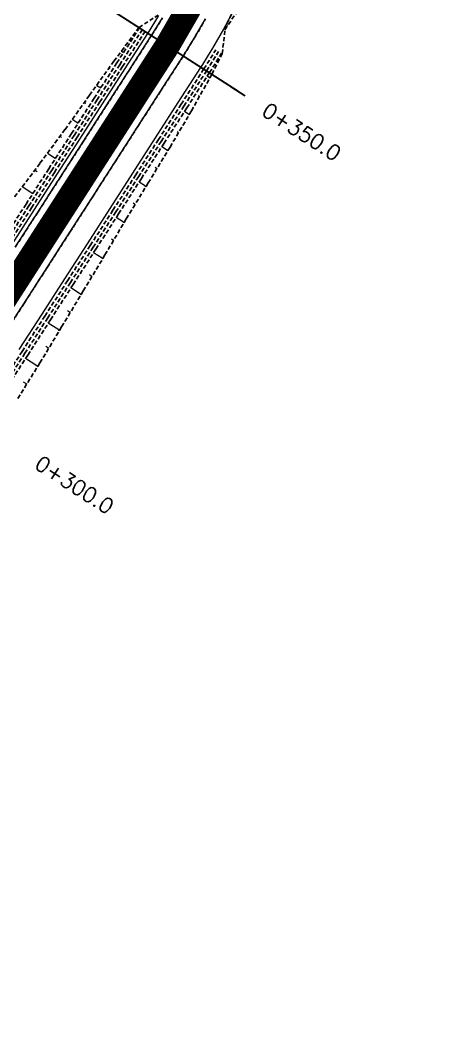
# Model space of a CAD drawing. Header units: metres. Extents: x 544752 to 548977, y 1840603 to 1844608.
# Drawn here: x 548135.2 to 548184.9, y 1841058.6 to 1841177.7 of the extents above; entities that cross this region are included whole.
import ezdxf

# ---------------------------------------------------------------- set-up
doc = ezdxf.new("R2010")
doc.units = ezdxf.units.M
doc.header["$MEASUREMENT"] = 0
for name, pattern in [('ACAD_ISO02W100', [15, 12, -3]), ('Anordnung Grundriss$0$GESTRICHELT', [0.75, 0.5, -0.25]), ('HIDDEN', [0.375, 0.25, -0.125])]:
    doc.linetypes.add(name, pattern=pattern)
doc.layers.add('C-ROAD', color=7, linetype='Continuous')
for name, color, linetype, lineweight in [('C-ROAD-CORR', 5, 'Continuous', 0), ('C-ROAD-SAMP', 150, 'HIDDEN', 0), ('C-ROAD-SAMP-TEXT', 11, 'Continuous', 0), ('C-TOPO-FEAT', 94, 'Continuous', 5)]:
    doc.layers.add(name, color=color, linetype=linetype, lineweight=lineweight)

msp = doc.modelspace()

# ---------------------------------------------------------------- linework, layer by layer
at = {"layer": 'C-ROAD', "color": 3, "linetype": 'Continuous', "lineweight": 13}
msp.add_line((548152.6980448855, 1841174.638705493), (548184.9390525059, 1841224.765212105), dxfattribs=at)
at = {"layer": 'C-ROAD', "color": 1, "linetype": 'ACAD_ISO02W100', "lineweight": -3, "ltscale": 0.1, "const_width": 3, "flags": 128}
msp.add_lwpolyline([(548152.6980448855, 1841174.638705493, 0.3203458156267305), (548147.998857168, 1841271.536690657)], format="xyb", dxfattribs=at)
at = {"layer": 'C-ROAD-CORR', "color": 160, "linetype": 'Continuous'}
for p, q in [((548159.7388567425, 1841177.201957344, 480.8911342288452), (548159.7283968086, 1841177.182992694, 480.8911342288452)), ((548159.7407100259, 1841177.197843441, 480.8887319608991), (548159.7328650753, 1841177.183619953, 480.8887319608991)), ((548159.7425633091, 1841177.193729537, 480.8863296929529), (548159.7373333422, 1841177.184247212, 480.8863296929529)), ((548159.7444165925, 1841177.189615634, 480.8839274250068), (548159.7418016089, 1841177.184874471, 480.8839274250068)), ((548159.7462698758, 1841177.18550173, 480.8815251570607), (548159.9203036218, 1841177.089513591, 480.7492551651788)), ((548148.7335904388, 1841176.000005855, 481.6299752466475), (548148.7531774648, 1841175.987407621, 481.606686470681)), ((548147.2411122308, 1841174.010000727, 482.0115208253289), (548147.2271697291, 1841173.988323709, 482.0115208253289)), ((548147.2429822545, 1841174.004967349, 482.0072251994202), (548147.2325253781, 1841173.988709585, 482.0072251994202)), ((548147.2448522781, 1841173.999933971, 482.0029295735116), (548147.2378810272, 1841173.989095462, 482.0029295735116)), ((548147.2467223017, 1841173.994900594, 481.998633947603), (548147.2432366763, 1841173.989481339, 481.998633947603)), ((548147.2485923254, 1841173.989867216, 481.9943383216943), (548147.4859942521, 1841173.837172009, 481.7120698302907)), ((548158.8965811424, 1841173.036525892, 481.3566169300564), (548158.8701348273, 1841173.052710585, 481.3256271256352)), ((548145.7778367257, 1841171.969201549, 482.3411215054141), (548145.8469866229, 1841171.924724833, 482.2589029766258)), ((548157.7314267032, 1841170.826616383, 481.7327785732525), (548157.4408409582, 1841171.013519039, 481.3872750596434)), ((548157.7337156577, 1841170.820455407, 481.7380365240687), (548157.7379821482, 1841170.827088706, 481.7380365240687)), ((548157.7360046123, 1841170.81429443, 481.743294474885), (548157.7445375932, 1841170.827561029, 481.743294474885)), ((548157.7382935669, 1841170.808133453, 481.7485524257012), (548157.7510930382, 1841170.828033352, 481.7485524257012)), ((548157.7405825214, 1841170.801972476, 481.7538103765175), (548157.7576484833, 1841170.828505675, 481.7538103765175)), ((548144.3129563486, 1841169.972383355, 482.6959970790073), (548144.2860446422, 1841169.930542547, 482.6959970790073)), ((548144.3165658534, 1841169.96266797, 482.6877056958844), (548144.2963820737, 1841169.931287363, 482.6877056958844)), ((548144.3201753583, 1841169.952952584, 482.6794143127615), (548144.306719505, 1841169.93203218, 482.6794143127615)), ((548144.3237848631, 1841169.943237199, 482.6711229296386), (548144.3170569364, 1841169.932776997, 482.6711229296386)), ((548144.3273943679, 1841169.933521813, 482.6628315465156), (548144.7856256876, 1841169.638790732, 482.1179991390546)), ((548156.5093885793, 1841168.646480177, 482.0872076328473), (548156.4287316017, 1841168.698358164, 481.9913073016032)), ((548142.879017737, 1841167.896351304, 482.9820088501002), (548142.9862697144, 1841167.827367605, 482.8544873329187)), ((548155.2751980512, 1841166.473254793, 482.4277393837558), (548154.7414045029, 1841166.816586955, 481.7930642503147)), ((548155.2794027625, 1841166.461937343, 482.4373980138562), (548155.2872401226, 1841166.47412243, 482.4373980138562)), ((548155.2836074738, 1841166.450619893, 482.4470566439566), (548155.2992821939, 1841166.474990067, 482.4470566439566)), ((548155.2878121851, 1841166.439302443, 482.4567152740569), (548155.3113242652, 1841166.475857704, 482.4567152740569)), ((548155.2920168964, 1841166.427984993, 482.4663739041573), (548155.3233663365, 1841166.476725341, 482.4663739041573)), ((548141.4131233616, 1841165.91219868, 483.344615851876), (548141.3749199646, 1841165.852802186, 483.344615851876)), ((548141.4182473528, 1841165.898406886, 483.3328455465779), (548141.389594805, 1841165.853859514, 483.3328455465779)), ((548141.4233713439, 1841165.884615091, 483.3210752412797), (548141.4042696455, 1841165.854916844, 483.3210752412797)), ((548141.428495335, 1841165.870823296, 483.3093049359815), (548141.4189444858, 1841165.855974172, 483.3093049359815)), ((548141.4336193262, 1841165.857031501, 483.2975346306833), (548142.0841166498, 1841165.438636313, 482.5240998879241)), ((548139.9746895578, 1841163.827644561, 483.6297301193443), (548140.1211591826, 1841163.733436354, 483.4555792159186)), ((548153.9940630622, 1841164.326725755, 482.7145861487656), (548153.8774987238, 1841164.401699097, 482.5759923286047)), ((548152.7090328593, 1841162.182520773, 482.9969120294038), (548152.0382905895, 1841162.613937364, 482.1994062499967)), ((548138.4680697285, 1841161.88805889, 484.0504915631059), (548138.4158959587, 1841161.806942045, 484.0504915631059)), ((548138.4750674814, 1841161.869223656, 484.0344170449785), (548138.4359371541, 1841161.808386022, 484.0344170449785)), ((548138.4820652344, 1841161.850388422, 484.018342526851), (548138.4559783494, 1841161.809829999, 484.018342526851)), ((548138.4890629874, 1841161.831553188, 484.0022680087235), (548138.4760195449, 1841161.811273977, 484.0022680087235)), ((548138.4960607403, 1841161.812717954, 483.986193490596), (548139.3844345551, 1841161.241322322, 482.929926004021)), ((548152.7143163207, 1841162.168299746, 483.0090486531942), (548152.7241644139, 1841162.183611008, 483.0090486531942)), ((548152.719599782, 1841162.15407872, 483.0211852769845), (548152.7392959686, 1841162.184701243, 483.0211852769845)), ((548152.7248832434, 1841162.139857693, 483.0333219007749), (548152.7544275231, 1841162.185791479, 483.0333219007749)), ((548152.7301667047, 1841162.125636667, 483.0454585245652), (548152.7695590778, 1841162.186881714, 483.0454585245652)), ((548151.4088351433, 1841160.047365397, 483.2616341088366), (548151.2694489757, 1841160.137017576, 483.0959053643093)), ((548137.0111346989, 1841159.802551704, 484.3504797307907), (548137.2087331843, 1841159.675457783, 484.1155371289289)), ((548135.4800138832, 1841157.898652581, 484.8110320751894), (548135.4113109617, 1841157.79183714, 484.8110320751894)), ((548135.4892285916, 1841157.873850164, 484.7898649952312), (548135.4377014004, 1841157.793738583, 484.7898649952312)), ((548135.4984432998, 1841157.849047747, 484.768697915273), (548135.4640918392, 1841157.795640026, 484.768697915273)), ((548135.5076580081, 1841157.82424533, 484.7475308353148), (548135.4904822778, 1841157.79754147, 484.7475308353148)), ((548135.5168727165, 1841157.799442913, 484.7263637553565), (548136.6866918936, 1841157.047023653, 483.335460577386)), ((548150.1064853898, 1841157.91351749, 483.5238441790491), (548149.3344168356, 1841158.410106417, 482.6058624716767)), ((548150.112567002, 1841157.897148151, 483.5378142328304), (548150.1239028063, 1841157.914772423, 483.5378142328304)), ((548150.1186486142, 1841157.880778813, 483.5517842866118), (548150.1413202229, 1841157.916027356, 483.5517842866118)), ((548150.1247302264, 1841157.864409474, 483.5657543403931), (548150.1587376394, 1841157.917282288, 483.5657543403931)), ((548150.1308118385, 1841157.848040136, 483.5797243941745), (548150.176155056, 1841157.918537221, 483.5797243941745)), ((548148.7957195932, 1841155.784782739, 483.7762304533498), (548148.6387902303, 1841155.885718573, 483.5896430270196)), ((548147.4924529241, 1841153.651564422, 484.0373260452037), (548146.6303898235, 1841154.206037193, 483.0123417316863)), ((548147.4992434266, 1841153.633287026, 484.0529244889087), (548147.5119005651, 1841153.652965633, 484.0529244889087)), ((548147.5060339291, 1841153.61500963, 484.0685229326137), (548147.5313482061, 1841153.654366845, 484.0685229326137)), ((548147.5128244315, 1841153.596732233, 484.0841213763188), (548147.5507958471, 1841153.655768056, 484.0841213763188)), ((548147.519614934, 1841153.578454837, 484.0997198200238), (548147.5702434881, 1841153.657169268, 484.0997198200238)), ((548146.2185944334, 1841151.500763597, 484.3325756318086), (548146.037328491, 1841151.617352544, 484.1170522584561)), ((548144.9407126858, 1841149.3523432, 484.623167925429), (548143.9276357131, 1841150.003947004, 483.4186296444338)), ((548144.94869273, 1841149.330864019, 484.6414988621259), (548144.9635671118, 1841149.353989872, 484.6414988621259)), ((548144.9566727743, 1841149.309384838, 484.6598297988228), (548144.9864215377, 1841149.355636544, 484.6598297988228)), ((548144.9646528185, 1841149.287905658, 484.6781607355198), (548145.0092759636, 1841149.357283216, 484.6781607355198)), ((548144.9726328627, 1841149.266426477, 484.6964916722167), (548145.0321303896, 1841149.358929887, 484.6964916722167)), ((548143.6468989778, 1841147.213349222, 484.8953174973184), (548143.4402574187, 1841147.346259583, 484.6496227721249)), ((548142.3533563163, 1841145.074193038, 485.1677819498656), (548141.2240458282, 1841145.800557401, 483.8250431938819)), ((548142.3622519362, 1841145.050249483, 485.1882160527298), (548142.3788329025, 1841145.076028637, 485.1882160527298)), ((548142.371147556, 1841145.026305928, 485.2086501555941), (548142.4043094888, 1841145.077864237, 485.2086501555941)), ((548142.3800431759, 1841145.002362373, 485.2290842584583), (548142.429786075, 1841145.079699837, 485.2290842584583)), ((548142.3889387958, 1841144.978418818, 485.2495183613225), (548142.4552626612, 1841145.081535437, 485.2495183613225)), ((548141.0608928917, 1841142.934390991, 485.4415001752642), (548140.8315710003, 1841143.081889178, 485.1688387642221)), ((548139.7679151552, 1841140.794896962, 485.7146207727375), (548138.5204950416, 1841141.597228585, 484.2314508659326)), ((548139.7777411289, 1841140.768449256, 485.7371919886991), (548139.7960562258, 1841140.796924539, 485.7371919886991)), ((548139.7875671027, 1841140.74200155, 485.7597632046607), (548139.8241972964, 1841140.798952116, 485.7597632046607)), ((548139.7973930765, 1841140.715553844, 485.7823344206223), (548139.852338367, 1841140.800979693, 485.7823344206223)), ((548139.8072190502, 1841140.689106138, 485.8049056365839), (548139.8804794376, 1841140.80300727, 485.8049056365839)), ((548138.472877741, 1841138.656636458, 485.9853480347488), (548138.2212553594, 1841138.818478159, 485.6861715662591)), ((548137.1722354505, 1841136.521796474, 486.2495235777438), (548135.8167669202, 1841137.393624059, 484.6378851956052)), ((548137.1829125256, 1841136.493057933, 486.2740498560944), (548137.2028140303, 1841136.523999674, 486.2740498560944)), ((548137.1935896006, 1841136.464319393, 486.2985761344449), (548137.2333926103, 1841136.526202875, 486.2985761344449)), ((548137.2042666757, 1841136.435580852, 486.3231024127955), (548137.2639711902, 1841136.528406076, 486.3231024127955)), ((548137.2149437509, 1841136.406842312, 486.347628691146), (548137.2945497701, 1841136.530609277, 486.347628691146)), ((548135.8490280256, 1841134.400727446, 486.487322014799), (548135.5819131769, 1841134.57253379, 486.1697251594743))]:
    msp.add_line(p, q, dxfattribs=at)
at = {"layer": 'C-ROAD-CORR', "color": 5, "linetype": 'Anordnung Grundriss$0$GESTRICHELT', "lineweight": 30, "extrusion": (-0.594712187617254, 0.3825145888009653, -0.7071067834874226), "const_width": 0.1, "elevation": 377945.3842366207}
msp.add_lwpolyline([(-1845046.216853203, 378626.5273309855), (-1845046.226595324, 378626.514341491), (-1845046.236337444, 378626.5273309851)], dxfattribs=at)
at = {"layer": 'C-ROAD-CORR', "color": 5, "linetype": 'Anordnung Grundriss$0$GESTRICHELT', "lineweight": 30, "extrusion": (-0.5947121888696318, 0.3825145923803406, -0.7071067804978207), "const_width": 0.1, "elevation": 377945.1032667838}
msp.add_lwpolyline([(-1845041.201392013, 378627.2817436173), (-1845041.235785527, 378627.2358856002), (-1845041.270179039, 378627.2817436177)], dxfattribs=at)
at = {"layer": 'C-ROAD-CORR', "color": 5, "linetype": 'Anordnung Grundriss$0$GESTRICHELT', "lineweight": 30, "extrusion": (-0.6029728676289704, 0.3690091087521096, 0.7072877763409107), "const_width": 0.1, "elevation": 349225.1371301864}
msp.add_lwpolyline([(-1856564.200448138, -348723.0525050042), (-1856564.187476589, -348723.0698004042), (-1856564.174505039, -348723.0525050042)], dxfattribs=at)
at = {"layer": 'C-ROAD-CORR', "color": 5, "linetype": 'Anordnung Grundriss$0$GESTRICHELT', "lineweight": 30, "extrusion": (-0.5947121883479096, 0.3825145905224356, 0.7071067819416627), "const_width": 0.1, "elevation": 378619.4007694835}
msp.add_lwpolyline([(-1845044.287607676, -377937.5738209766), (-1845044.247490815, -377937.6273101251), (-1845044.207373953, -377937.5738209769)], dxfattribs=at)
at = {"layer": 'C-ROAD-CORR', "color": 5, "linetype": 'Anordnung Grundriss$0$GESTRICHELT', "lineweight": 30, "extrusion": (-0.594712187940859, 0.38251459171221, -0.7071067816403953), "const_width": 0.1, "elevation": 377944.8154077391}
msp.add_lwpolyline([(-1845036.188877732, 378627.9267267425), (-1845036.242222313, 378627.8556006343), (-1845036.295566894, 378627.9267267425)], dxfattribs=at)
at = {"layer": 'C-ROAD-CORR', "color": 5, "linetype": 'Anordnung Grundriss$0$GESTRICHELT', "lineweight": 30, "extrusion": (-0.5947121887846314, 0.3825145921681044, -0.7071067806841212), "const_width": 0.1, "elevation": 377944.5286766383}
msp.add_lwpolyline([(-1845031.176323473, 378628.5809965738), (-1845031.249173978, 378628.4838625662), (-1845031.322024484, 378628.5809965738)], dxfattribs=at)
at = {"layer": 'C-ROAD-CORR', "color": 5, "linetype": 'Anordnung Grundriss$0$GESTRICHELT', "lineweight": 30, "extrusion": (-0.5947121882258131, 0.382514592113714, 0.7071067811835382), "const_width": 0.1, "elevation": 378619.690915102}
msp.add_lwpolyline([(-1845039.31059124, -377936.952095625), (-1845039.252614912, -377937.0293973956), (-1845039.194638584, -377936.9520956251)], dxfattribs=at)
at = {"layer": 'C-ROAD-CORR', "color": 5, "linetype": 'Anordnung Grundriss$0$GESTRICHELT', "lineweight": 30, "extrusion": (-0.5947121889441205, 0.3825145910936238, 0.7071067811312312), "const_width": 0.1, "elevation": 378619.9760132797}
msp.add_lwpolyline([(-1845034.32523115, -377936.4483604794), (-1845034.255903787, -377936.540796963), (-1845034.186576424, -377936.4483604794)], dxfattribs=at)
at = {"layer": 'C-ROAD-CORR', "color": 5, "linetype": 'Anordnung Grundriss$0$GESTRICHELT', "lineweight": 30, "extrusion": (-0.5947121886902232, 0.3825145914541569, -0.7071067811497384), "const_width": 0.1, "elevation": 377944.2405721763}
msp.add_lwpolyline([(-1845026.162847626, 378629.3465912147), (-1845026.26112841, 378629.2155501691), (-1845026.359409195, 378629.346591215)], dxfattribs=at)
at = {"layer": 'C-ROAD-CORR', "color": 5, "linetype": 'Anordnung Grundriss$0$GESTRICHELT', "lineweight": 30, "extrusion": (-0.5947121886266977, 0.3825145913459898, 0.7071067812616803), "const_width": 0.1, "elevation": 378620.2640781533}
msp.add_lwpolyline([(-1845029.335036905, -377935.9971817054), (-1845029.256983976, -377936.1012522795), (-1845029.178931045, -377935.9971817053)], dxfattribs=at)
at = {"layer": 'C-ROAD-CORR', "color": 5, "linetype": 'Anordnung Grundriss$0$GESTRICHELT', "lineweight": 30, "extrusion": (-0.5947121888679998, 0.3825145912157682, 0.7071067811291772), "const_width": 0.1, "elevation": 378620.5510494233}
msp.add_lwpolyline([(-1845024.350133749, -377935.4810810632), (-1845024.259976383, -377935.6012908843), (-1845024.169819017, -377935.4810810629)], dxfattribs=at)
at = {"layer": 'C-ROAD-CORR', "color": 5, "linetype": 'Anordnung Grundriss$0$GESTRICHELT', "lineweight": 30, "extrusion": (-0.5947121882952789, 0.3825145919846812, 0.7071067811949151), "const_width": 0.1, "elevation": 378620.8401177366}
msp.add_lwpolyline([(-1845019.364923786, -377934.957554228), (-1845019.262145193, -377935.0945923534), (-1845019.1593666, -377934.9575542283)], dxfattribs=at)
at = {"layer": 'C-ROAD-CORR', "color": 5, "linetype": 'Anordnung Grundriss$0$GESTRICHELT', "lineweight": 30, "extrusion": (-0.5947121884134492, 0.3825145917556532, 0.7071067812194224), "const_width": 0.1, "elevation": 378621.1270061532}
msp.add_lwpolyline([(-1845014.378661606, -377934.4570090391), (-1845014.264602355, -377934.6090880408), (-1845014.150543103, -377934.4570090389)], dxfattribs=at)
at = {"layer": 'C-ROAD-CORR', "color": 5, "linetype": 'Anordnung Grundriss$0$GESTRICHELT', "lineweight": 30, "extrusion": (-0.5947121884765703, 0.3825145917209705, 0.7071067811850963), "const_width": 0.1, "elevation": 378621.4142868159}
msp.add_lwpolyline([(-1845009.391989858, -377933.9603469789), (-1845009.266838875, -377934.1272149584), (-1845009.14168789, -377933.9603469789)], dxfattribs=at)
at = {"layer": 'C-ROAD-CORR', "color": 5, "linetype": 'Anordnung Grundriss$0$GESTRICHELT', "lineweight": 30, "extrusion": (-0.5947121884638273, 0.3825145916131881, 0.7071067812541194), "const_width": 0.1, "elevation": 378621.7015327066}
msp.add_lwpolyline([(-1845004.400935634, -377933.5274941956), (-1845004.268079065, -377933.7046362878), (-1845004.135222497, -377933.5274941957)], dxfattribs=at)
at = {"layer": 'C-ROAD-CORR', "color": 11, "linetype": 'Anordnung Grundriss$0$GESTRICHELT', "lineweight": 30}
for points in [[(548159.43781367, 1841176.633794143, 480.9401674782786), (548161.88356983, 1841181.317375284, 480.550462704687)], [(548134.5204896943, 1841156.653584932, 485.0667110675094), (548137.5395730217, 1841160.656681768, 484.2864220078547), (548140.5230205847, 1841164.68269927, 483.5485035119227), (548143.431622642, 1841168.756856862, 482.8995755659125), (548146.351509665, 1841172.823756045, 482.2372299095707), (548149.3252593662, 1841176.80805682, 481.4881805760242), (548149.3481442835, 1841176.838989494, 481.4823774526507), (548151.600376625, 1841178.300153469, 481.1415900087849)]]:
    msp.add_polyline3d(points, dxfattribs=at)
at = {"layer": 'C-ROAD-CORR', "color": 92, "linetype": 'Anordnung Grundriss$0$GESTRICHELT', "lineweight": 30}
for points in [[(548159.43781367, 1841176.633794143, 480.9401674782786), (548161.88356983, 1841181.317375284, 480.550462704687)], [(548159.5644690879, 1841176.562749355, 480.8433538962767), (548162.5560891335, 1841180.991432626, 480.0522343634753)], [(548133.5054154199, 1841151.361523924, 483.4642536183467), (548136.210202036, 1841155.566774138, 483.0576601718853), (548138.914988652, 1841159.772024352, 482.6510667254239), (548141.619775268, 1841163.977274566, 482.2444732789625), (548144.324561884, 1841168.18252478, 481.8378798325011), (548147.0293485001, 1841172.387774994, 481.4312863860397), (548149.7123172337, 1841176.55910399, 481.0279726836995), (548149.7331994387, 1841176.591587714, 481.0246929395782)], [(548133.841835437, 1841151.145140995, 483.4642536183467), (548136.546622053, 1841155.350391209, 483.0576601718853), (548139.251408669, 1841159.555641423, 482.6510667254239), (548141.9561952851, 1841163.760891637, 482.2444732789625), (548144.6609819011, 1841167.96614185, 481.8378798325011), (548147.3657685171, 1841172.171392065, 481.4312863860397), (548150.0487372507, 1841176.342721061, 481.0279726836995), (548150.0697239608, 1841176.375367349, 481.0246929395782)], [(548132.708190944, 1841134.03944457, 484.6040339577309), (548135.4129775601, 1841138.244694784, 484.1974405112695), (548138.1177641761, 1841142.449944998, 483.7908470648081), (548140.8225507921, 1841146.655195212, 483.3842536183467), (548143.5273374082, 1841150.860445426, 482.9776601718853), (548146.2321240242, 1841155.06569564, 482.5710667254239), (548148.9369106402, 1841159.270945854, 482.1644732789625), (548151.6416972562, 1841163.476196068, 481.7578798325011), (548154.3464838723, 1841167.681446282, 481.3512863860397), (548157.0294526059, 1841171.852775279, 480.9479726836995), (548157.0526077952, 1841171.888794787, 480.9446929395783), (548158.472350978, 1841174.174017231, 480.7386229245027)], [(548133.0446109612, 1841133.823061641, 484.6040339577309), (548135.7493975773, 1841138.028311855, 484.1974405112695), (548138.4541841933, 1841142.233562069, 483.7908470648081), (548141.1589708093, 1841146.438812283, 483.3842536183467), (548143.8637574253, 1841150.644062497, 482.9776601718853), (548146.5685440414, 1841154.849312711, 482.5710667254239), (548149.2733306574, 1841159.054562925, 482.1644732789625), (548151.9781172734, 1841163.259813139, 481.7578798325011), (548154.6829038895, 1841167.465063353, 481.3512863860397), (548157.365872623, 1841171.636392349, 480.9479726836995), (548157.3891323174, 1841171.672574423, 480.9446929395783), (548158.815283148, 1841173.968110634, 480.7386229245027)]]:
    msp.add_polyline3d(points, dxfattribs=at)
at = {"layer": 'C-ROAD-CORR', "color": 150, "linetype": 'Anordnung Grundriss$0$GESTRICHELT', "lineweight": 30}
msp.add_polyline3d([(548133.7863564558, 1841145.235875213, 484.3583470648081), (548136.4911430718, 1841149.441125427, 483.9517536183467), (548139.1959296878, 1841153.646375641, 483.5451601718853), (548141.9007163038, 1841157.851625855, 483.1385667254239), (548144.6055029199, 1841162.056876068, 482.7319732789625), (548147.3102895359, 1841166.262126282, 482.3253798325011), (548150.0150761519, 1841170.467376496, 481.9187863860397), (548152.6980448855, 1841174.638705493, 481.5154726836995), (548152.7198545727, 1841174.672631979, 481.5121929395783), (548154.057099288, 1841176.825064669, 481.3061229245027), (548155.2950531015, 1841178.957591654, 481.1076674782786)], dxfattribs=at)
msp.add_polyline3d([(548133.7863564558, 1841145.235875213, 484.3583470648081), (548136.4911430718, 1841149.441125427, 483.9517536183467), (548139.1959296878, 1841153.646375641, 483.5451601718853), (548141.9007163038, 1841157.851625855, 483.1385667254239), (548144.6055029199, 1841162.056876068, 482.7319732789625), (548147.3102895359, 1841166.262126282, 482.3253798325011), (548150.0150761519, 1841170.467376496, 481.9187863860397), (548152.6980448855, 1841174.638705493, 481.5154726836995), (548152.7198545727, 1841174.672631979, 481.5121929395783), (548154.057099288, 1841176.825064669, 481.3061229245027), (548155.2950531015, 1841178.957591654, 481.1076674782786)], dxfattribs=at)
at = {"layer": 'C-ROAD-CORR', "color": 5, "linetype": 'Anordnung Grundriss$0$GESTRICHELT', "lineweight": 30}
for points in [[(548134.5987804756, 1841150.658279404, 483.8842536183467), (548137.3035670916, 1841154.863529618, 483.4776601718853), (548140.0083537076, 1841159.068779832, 483.0710667254239), (548142.7131403236, 1841163.274030046, 482.6644732789625), (548145.4179269397, 1841167.479280259, 482.2578798325011), (548148.1227135557, 1841171.684530474, 481.8512863860397), (548150.8056822893, 1841175.85585947, 481.4479726836995), (548150.8269041356, 1841175.888871529, 481.4446929395783), (548152.1281058312, 1841177.983289277, 481.2386229245027)], [(548132.973932436, 1841139.813471022, 484.6974405112695), (548135.678719052, 1841144.018721236, 484.2908470648081), (548138.383505668, 1841148.22397145, 483.8842536183467), (548141.088292284, 1841152.429221663, 483.4776601718853), (548143.7930789001, 1841156.634471877, 483.0710667254239), (548146.4978655161, 1841160.839722091, 482.6644732789625), (548149.2026521321, 1841165.044972305, 482.2578798325011), (548151.9074387482, 1841169.250222519, 481.8512863860397), (548154.5904074818, 1841173.421551516, 481.4479726836995), (548154.6128050097, 1841173.45639243, 481.4446929395783), (548155.9860927447, 1841175.66684006, 481.2386229245027), (548157.2574133708, 1841177.856845464, 481.0401674782786)]]:
    msp.add_polyline3d(points, dxfattribs=at)
at = {"layer": 'C-ROAD-CORR', "color": 160, "linetype": 'Anordnung Grundriss$0$GESTRICHELT', "lineweight": 30}
for points in [[(548134.5987804756, 1841150.658279404, 483.7342536183467), (548137.3035670916, 1841154.863529618, 483.3276601718853), (548140.0083537076, 1841159.068779832, 482.9210667254239), (548142.7131403236, 1841163.274030046, 482.5144732789625), (548145.4179269397, 1841167.479280259, 482.1078798325011), (548148.1227135557, 1841171.684530474, 481.7012863860397), (548150.8056822893, 1841175.85585947, 481.2979726836995), (548150.8269041356, 1841175.888871529, 481.2946929395783), (548152.1281058312, 1841177.983289277, 481.0886229245027)], [(548132.973932436, 1841139.813471022, 484.5474405112695), (548135.678719052, 1841144.018721236, 484.1408470648082), (548138.383505668, 1841148.22397145, 483.7342536183467), (548141.088292284, 1841152.429221663, 483.3276601718853), (548143.7930789001, 1841156.634471877, 482.9210667254239), (548146.4978655161, 1841160.839722091, 482.5144732789625), (548149.2026521321, 1841165.044972305, 482.1078798325011), (548151.9074387482, 1841169.250222519, 481.7012863860397), (548154.5904074818, 1841173.421551516, 481.2979726836995), (548154.6128050097, 1841173.45639243, 481.2946929395783), (548155.9860927447, 1841175.66684006, 481.0886229245027), (548157.2574133708, 1841177.856845464, 480.8901674782787)]]:
    msp.add_polyline3d(points, dxfattribs=at)
at = {"layer": 'C-ROAD-CORR', "color": 1, "linetype": 'Anordnung Grundriss$0$GESTRICHELT', "lineweight": 30}
for points in [[(548133.1689954028, 1841151.577906853, 483.8642536183467), (548135.8737820188, 1841155.783157067, 483.4576601718853), (548138.5785686348, 1841159.988407281, 483.0510667254239), (548141.2833552508, 1841164.193657495, 482.6444732789625), (548143.9881418669, 1841168.398907709, 482.2378798325011), (548146.6929284829, 1841172.604157923, 481.8312863860397), (548149.3758972165, 1841176.77548692, 481.4279726836995), (548149.3966749165, 1841176.807808078, 481.4246929395783)], [(548134.5204896943, 1841156.653584932, 485.0667110675094), (548137.5395730217, 1841160.656681768, 484.2864220078547), (548140.5230205847, 1841164.68269927, 483.5485035119227), (548143.431622642, 1841168.756856862, 482.8995755659125), (548146.351509665, 1841172.823756045, 482.2372299095707), (548149.3252593662, 1841176.80805682, 481.4881805760242), (548149.3481442835, 1841176.838989494, 481.4823774526507)], [(548133.3810309783, 1841133.606678712, 485.0040339577309), (548136.0858175943, 1841137.811928926, 484.5974405112695), (548138.7906042103, 1841142.01717914, 484.1908470648081), (548141.4953908264, 1841146.222429354, 483.7842536183467), (548144.2001774424, 1841150.427679567, 483.3776601718853), (548146.9049640584, 1841154.632929781, 482.9710667254239), (548149.6097506745, 1841158.838179995, 482.5644732789625), (548152.3145372905, 1841163.043430209, 482.1578798325011), (548155.0193239065, 1841167.248680423, 481.7512863860397), (548157.7022926401, 1841171.42000942, 481.3479726836995), (548157.7256568396, 1841171.456354059, 481.3446929395782), (548159.1582153181, 1841173.762204037, 481.1386229245027)], [(548134.8959206031, 1841132.632312628, 486.8052224098248), (548137.5382083735, 1841136.877761649, 486.3243184677023), (548140.1207323752, 1841141.161650295, 485.7723560085689), (548142.6978211439, 1841145.449034843, 485.2139311124276), (548145.2777606532, 1841149.734585816, 484.6588957179093), (548147.8156834742, 1841154.04716162, 484.0539029055955), (548150.4315112305, 1841158.309629531, 483.5415382741137), (548153.0249442785, 1841162.586501557, 483.0025465608381), (548155.578160398, 1841166.889240821, 482.4157373258951), (548157.9884136259, 1841171.235978465, 481.6881676437962), (548158.0088232361, 1841171.274416822, 481.6812703691365), (548159.2525478528, 1841173.705563999, 481.2486534703837)]]:
    msp.add_polyline3d(points, dxfattribs=at)
at = {"layer": 'C-ROAD-SAMP', "color": 1, "linetype": 'Continuous', "lineweight": 13}
for points in [[(548144.2875444578, 1841180.048278725), (548152.6980448856, 1841174.638705493), (548161.1085453135, 1841169.229132261)], [(548144.3067415192, 1841180.07814109), (548152.7198545728, 1841174.67263198), (548161.1329676263, 1841169.267122869)]]:
    msp.add_lwpolyline(points, dxfattribs=at)
at = {"layer": 'C-ROAD-SAMP-TEXT', "color": 1, "linetype": 'Continuous', "lineweight": -3}
for p, q in [((548153.5390949284, 1841174.09774817), (548151.8569948429, 1841175.179662816)), ((548153.5611658782, 1841174.132081069), (548151.8785432675, 1841175.213182891))]:
    msp.add_line(p, q, dxfattribs=at)
at = {"layer": 'C-TOPO-FEAT', "color": 94, "linetype": 'Continuous', "lineweight": 0, "ltscale": 2}
for points in [[(548133.7863564558, 1841145.235875213, 484.2083470648082), (548136.4911430718, 1841149.441125427, 483.8017536183467), (548139.1959296878, 1841153.646375641, 483.3951601718853), (548141.9007163038, 1841157.851625855, 482.9885667254239), (548144.6055029199, 1841162.056876068, 482.5819732789625), (548147.3102895359, 1841166.262126282, 482.1753798325011), (548150.0150761519, 1841170.467376496, 481.7687863860397), (548152.6980448855, 1841174.638705493, 481.3654726836995), (548152.7198545727, 1841174.672631979, 481.3621929395783), (548154.057099288, 1841176.825064669, 481.1561229245027), (548155.2950531015, 1841178.957591654, 480.9576674782787)], [(548133.7863564558, 1841145.235875213, 484.2083470648082), (548136.4911430718, 1841149.441125427, 483.8017536183467), (548139.1959296878, 1841153.646375641, 483.3951601718853), (548141.9007163038, 1841157.851625855, 482.9885667254239), (548144.6055029199, 1841162.056876068, 482.5819732789625), (548147.3102895359, 1841166.262126282, 482.1753798325011), (548150.0150761519, 1841170.467376496, 481.7687863860397), (548152.6980448855, 1841174.638705493, 481.3654726836995), (548152.7198545727, 1841174.672631979, 481.3621929395783), (548154.057099288, 1841176.825064669, 481.1561229245027), (548155.2950531015, 1841178.957591654, 480.9576674782787)], [(548133.7863564558, 1841145.235875213, 483.9083470648081), (548136.4911430718, 1841149.441125427, 483.5017536183467), (548139.1959296878, 1841153.646375641, 483.0951601718853), (548141.9007163038, 1841157.851625855, 482.6885667254239), (548144.6055029199, 1841162.056876068, 482.2819732789625), (548147.3102895359, 1841166.262126282, 481.8753798325011), (548150.0150761519, 1841170.467376496, 481.4687863860397), (548152.6980448855, 1841174.638705493, 481.0654726836995), (548152.7198545727, 1841174.672631979, 481.0621929395783), (548154.057099288, 1841176.825064669, 480.8561229245027), (548155.2950531015, 1841178.957591654, 480.6576674782787)], [(548133.7863564558, 1841145.235875213, 483.9083470648081), (548136.4911430718, 1841149.441125427, 483.5017536183467), (548139.1959296878, 1841153.646375641, 483.0951601718853), (548141.9007163038, 1841157.851625855, 482.6885667254239), (548144.6055029199, 1841162.056876068, 482.2819732789625), (548147.3102895359, 1841166.262126282, 481.8753798325011), (548150.0150761519, 1841170.467376496, 481.4687863860397), (548152.6980448855, 1841174.638705493, 481.0654726836995), (548152.7198545727, 1841174.672631979, 481.0621929395783), (548154.057099288, 1841176.825064669, 480.8561229245027), (548155.2950531015, 1841178.957591654, 480.6576674782787)], [(548134.1782554542, 1841150.928758065, 483.8642536183467), (548136.8830420702, 1841155.134008279, 483.4576601718853), (548139.5878286862, 1841159.339258493, 483.0510667254239), (548142.2926153023, 1841163.544508707, 482.6444732789625), (548144.9974019183, 1841167.749758921, 482.2378798325011), (548147.7021885343, 1841171.955009135, 481.8312863860397), (548150.3851572679, 1841176.126338132, 481.4279726836995), (548150.406248483, 1841176.159146985, 481.4246929395783), (548151.6994406186, 1841178.240672524, 481.2186229245027)], [(548134.5987804756, 1841150.658279404, 483.4342536183467), (548137.3035670916, 1841154.863529618, 483.0276601718853), (548140.0083537076, 1841159.068779832, 482.6210667254239), (548142.7131403236, 1841163.274030046, 482.2144732789625), (548145.4179269397, 1841167.479280259, 481.8078798325011), (548148.1227135557, 1841171.684530474, 481.4012863860397), (548150.8056822893, 1841175.85585947, 480.9979726836995), (548150.8269041356, 1841175.888871529, 480.9946929395783), (548152.1281058312, 1841177.983289277, 480.7886229245027)], [(548132.973932436, 1841139.813471022, 484.2474405112695), (548135.678719052, 1841144.018721236, 483.8408470648081), (548138.383505668, 1841148.22397145, 483.4342536183467), (548141.088292284, 1841152.429221663, 483.0276601718853), (548143.7930789001, 1841156.634471877, 482.6210667254239), (548146.4978655161, 1841160.839722091, 482.2144732789625), (548149.2026521321, 1841165.044972305, 481.8078798325011), (548151.9074387482, 1841169.250222519, 481.4012863860397), (548154.5904074818, 1841173.421551516, 480.9979726836995), (548154.6128050097, 1841173.45639243, 480.9946929395783), (548155.9860927447, 1841175.66684006, 480.7886229245027), (548157.2574133708, 1841177.856845464, 480.5901674782787)]]:
    msp.add_polyline3d(points, dxfattribs=at)

# ---------------------------------------------------------------- texts
at = {"layer": 'C-ROAD-SAMP-TEXT', "color": 1, "linetype": 'Continuous', "lineweight": -3, "char_height": 1.8, "width": 11.25428571428571, "attachment_point": 5, "rotation": 327.2511682107255, "bg_fill": 3, "box_fill_scale": 1.416666666666667, "bg_fill_color": 256, "bg_fill_true_color": 13158600, "bg_fill_transparency": 0}
for s, insert in [('{\\Fsimplex.shx|c0;0+350.0}', (548168.6779956985, 1841164.360516352)), ('{\\Fsimplex.shx|c0;0+300.0}', (548141.6519474208, 1841122.341935431))]:
    msp.add_mtext(s, dxfattribs=dict(at, insert=insert))

# ---------------------------------------------------------------- next in the draw order: linework, layer by layer
at = {"layer": 'C-ROAD', "color": 1, "linetype": 'ACAD_ISO02W100', "lineweight": 60, "ltscale": 0.1, "const_width": 3, "flags": 128}
msp.add_lwpolyline([(548055.8430027964, 1841024.05392958), (548152.6980448855, 1841174.638705493)], dxfattribs=at)
at = {"layer": 'C-ROAD-SAMP-TEXT', "color": 4, "linetype": 'Continuous', "lineweight": 5}
msp.add_line((548160.2674952707, 1841169.770089584), (548161.9495953562, 1841168.688174938), dxfattribs=at)

# ---------------------------------------------------------------- next in the draw order: texts
at = {"layer": 'C-ROAD-SAMP-TEXT', "color": 1, "linetype": 'Continuous', "lineweight": -3, "insert": (548168.7047693746, 1841164.402164669), "char_height": 1.8, "width": 11.25428571428571, "attachment_point": 5, "rotation": 327.27885037198496, "bg_fill": 3, "box_fill_scale": 1.416666666666667, "bg_fill_color": 256, "bg_fill_true_color": 13158600, "bg_fill_transparency": 0}
msp.add_mtext('{\\Fsimplex.shx|c0;0+350.0}', dxfattribs=at)

# ---------------------------------------------------------------- next in the draw order: linework, layer by layer
at = {"layer": 'C-ROAD-CORR', "color": 11, "linetype": 'Anordnung Grundriss$0$GESTRICHELT', "lineweight": 30}
msp.add_polyline3d([(548134.8959206031, 1841132.632312628, 486.8052224098248), (548137.5382083735, 1841136.877761649, 486.3243184677023), (548140.1207323752, 1841141.161650295, 485.7723560085689), (548142.6978211439, 1841145.449034843, 485.2139311124276), (548145.2777606532, 1841149.734585816, 484.6588957179093), (548147.8156834742, 1841154.04716162, 484.0539029055955), (548150.4315112305, 1841158.309629531, 483.5415382741137), (548153.0249442785, 1841162.586501557, 483.0025465608381), (548155.578160398, 1841166.889240821, 482.4157373258951), (548157.9884136259, 1841171.235978465, 481.6881676437962), (548158.0088232361, 1841171.274416822, 481.6812703691365), (548159.2525478528, 1841173.705563999, 481.2486534703837), (548159.5644690879, 1841176.562749355, 480.8433538962767), (548162.5560891335, 1841180.991432626, 480.0522343634753)], dxfattribs=at)
at = {"layer": 'C-ROAD-SAMP-TEXT', "color": 4, "linetype": 'Continuous', "lineweight": 5}
msp.add_line((548160.2916563209, 1841169.80767378), (548161.9742789316, 1841168.726571958), dxfattribs=at)
at = {"layer": 'C-TOPO-FEAT', "color": 94, "linetype": 'Continuous', "lineweight": 0, "ltscale": 2}
msp.add_polyline3d([(548135.076557543, 1841138.461077713, 484.5974405112695), (548137.781344159, 1841142.666327927, 484.1908470648081), (548140.4861307751, 1841146.871578141, 483.7842536183467), (548143.1909173911, 1841151.076828355, 483.3776601718853), (548145.8957040071, 1841155.282078569, 482.9710667254239), (548148.6004906232, 1841159.487328783, 482.5644732789625), (548151.3052772392, 1841163.692578997, 482.1578798325011), (548154.0100638552, 1841167.897829211, 481.7512863860397), (548156.6930325888, 1841172.069158208, 481.3479726836995), (548156.7160832732, 1841172.105015152, 481.3446929395782), (548158.1294188078, 1841174.379923828, 481.1386229245027), (548159.43781367, 1841176.633794143, 480.9401674782786), (548161.88356983, 1841181.317375284, 480.550462704687)], dxfattribs=at)

doc.saveas('drawing.dxf')
